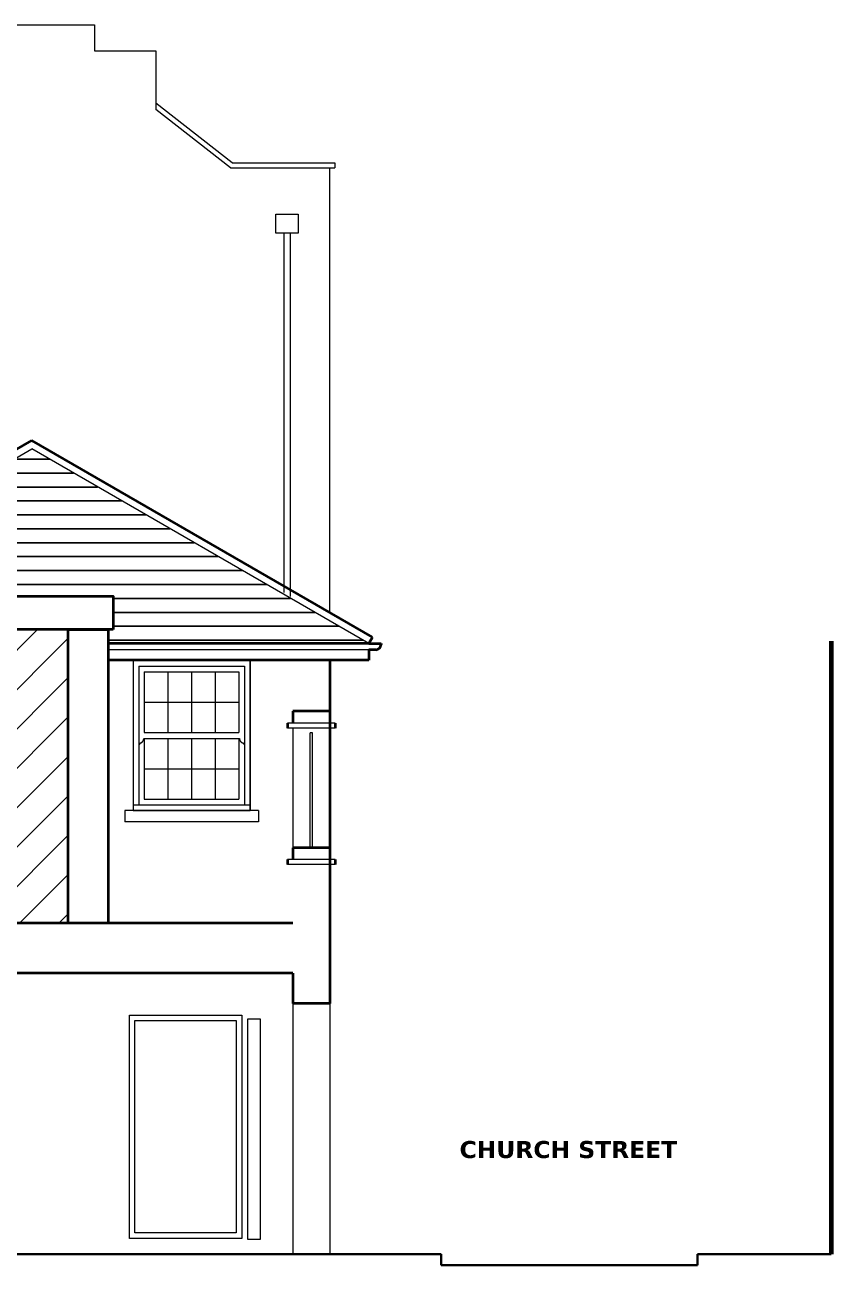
# Model space of a CAD drawing. Header units: millimetres. Extents: x -159872 to 386485, y -250577 to 158966.
# Drawn here: x 239014 to 246251, y -5215 to 5919 of the extents above; entities that cross this region are included whole.
import ezdxf

# ---------------------------------------------------------------- set-up
doc = ezdxf.new("R2010")
doc.units = ezdxf.units.MM
for name, color, linetype, lineweight in [('LDS-equipment-kitchen equipment', 3, 'Continuous', 13), ('LDS-ground line', 1, 'Continuous', 35), ('LDS-hatch_Hatch', 7, 'Continuous', 5), ('LDS-struct-extg-doors windows', 7, 'Continuous', 9), ('LDS-struct-extg-walls', 1, 'Continuous', 40), ('LDS-text-1-50', 7, 'Continuous', 9)]:
    doc.layers.add(name, color=color, linetype=linetype, lineweight=lineweight)
doc.styles.add('Verdana (bold)', font='Verdana Bold.ttf')

msp = doc.modelspace()

# ---------------------------------------------------------------- hatches: boundary and pattern name
at = {"layer": 'LDS-hatch_Hatch', "linetype": 'Continuous', "lineweight": 25}
h = msp.add_hatch(dxfattribs=at)
h.set_pattern_fill('ACET-2D-ACET-2D-ACET-2D-_USER_1', color=41, style=0, pattern_type=2)
h.set_pattern_definition([(0, (-134346.5, -120480.25), (8e-15, 125), [])])
h.paths.add_polyline_path([(239762.80086, 490.97051), (239762.80086, 364.8182), (242101.05429, 364.8182), (239076.05429, 2111.30277), (236788.39622, 790.52276), (239807.65598, 790.52276), (239807.65598, 490.97051)])
h = msp.add_hatch(dxfattribs=at)
h.set_pattern_fill('_USER_1-4', color=41, style=0, pattern_type=2)
h.set_pattern_definition([(45, (203198.73, 68859.19), (-176.7767, 176.7767), [])])
h.paths.add_polyline_path([(239404.24248, 490.97051), (236317.01912, 490.97051), (236317.01912, -2145.1818), (239404.24248, -2145.1818)])

# ---------------------------------------------------------------- linework, layer by layer
at = {"layer": 'LDS-equipment-kitchen equipment', "color": 7}
for p, q in [((241111.44715, -1135.1818), (239911.44715, -1135.1818)), ((239911.44715, -1135.1818), (239911.44715, -1235.1818)), ((241111.44715, -1135.1818), (241111.44715, -1235.1818)), ((241111.44715, -1235.1818), (239911.44715, -1235.1818))]:
    msp.add_line(p, q, dxfattribs=at)
at = {"layer": 'LDS-ground line', "color": 7}
for p, q in [((242751.05429, -5115.1818), (225477.03256, -5115.1818)), ((242751.05429, -5115.1818), (242751.05429, -5215.1818)), ((246251.05429, -5115.1818), (245051.05429, -5115.1818)), ((245051.05429, -5115.1818), (245051.05429, -5215.1818)), ((242751.05429, -5215.1818), (245051.05429, -5215.1818))]:
    msp.add_line(p, q, dxfattribs=at)
at = {"layer": 'LDS-struct-extg-doors windows', "color": 7}
for p, q in [((238691.05429, 5918.66268), (239641.05429, 5918.66268)), ((239641.05429, 5918.66268), (239641.05429, 5683.66268)), ((239641.05429, 5683.66268), (240191.05429, 5683.66268)), ((240191.05429, 5683.66268), (240191.05429, 5158.66268)), ((240876.5849, 4678.66268), (240191.05429, 5215.83218)), ((240861.05429, 4633.66268), (240191.05429, 5158.66268)), ((240876.5849, 4678.66268), (241796.05429, 4678.66268)), ((241796.05429, 4678.66268), (241796.05429, 4633.66268)), ((240861.05429, 4633.66268), (241796.05429, 4633.66268)), ((241751.05429, 641.94633), (241751.05429, 4633.66268)), ((241339.09501, 4048.81737), (241339.09501, 821.56302)), ((241397.71979, 787.71599), (241397.71979, 4048.81737)), ((236788.39622, 790.52276), (239076.05429, 2111.30277)), ((242101.05429, 364.8182), (239076.05429, 2111.30277)), ((242101.05429, 309.8182), (239762.80086, 309.8182)), ((241036.44715, 214.8182), (239986.44715, 214.8182)), ((239986.44715, 214.8182), (239986.44715, -1135.1818)), ((241036.44715, 214.81815), (239986.44715, 214.81815)), ((239986.44715, 214.81815), (239986.44715, -1135.1818)), ((241036.44715, 214.81815), (239986.44715, 214.81815)), ((239986.44715, 214.81815), (239986.44715, -1135.1818)), ((240036.44715, 162.64465), (240986.44715, 162.64465)), ((240036.44715, 162.64465), (240036.44715, -1083.0083)), ((240986.44715, 162.64465), (240986.44715, -1083.0083)), ((241036.44715, 214.8182), (241036.44715, -1135.1818)), ((241036.44715, -1135.1818), (241036.44715, 214.81815)), ((241036.44715, 214.81815), (241036.44715, -1135.1818)), ((240086.44715, 110.47115), (240936.44715, 110.47115)), ((240086.44715, 110.47115), (240086.44715, -434.10217)), ((240298.94715, 110.47115), (240298.94715, -434.10217)), ((240511.44715, 110.47115), (240511.44715, -434.10217)), ((240723.94715, 110.47115), (240723.94715, -434.10217)), ((240936.44715, 110.47115), (240936.44715, -434.10217)), ((240086.44715, -161.81551), (240936.44715, -161.81551)), ((240086.44715, -434.10217), (240936.44715, -434.10217)), ((241801.05429, -348.60198), (241371.05429, -348.60198)), ((241801.05429, -393.60198), (241371.05429, -393.60198)), ((241421.05429, -393.60198), (241421.05429, -1470.00763)), ((241576.05429, -1470.00763), (241576.05429, -436.41838)), ((241596.05429, -436.41838), (241576.05429, -436.41838)), ((241596.05429, -1470.00763), (241596.05429, -436.41838)), ((240036.44715, -538.44917), (240046.44715, -538.44917)), ((240046.44715, -528.01447), (240046.44715, -538.44917)), ((240081.44715, -486.27567), (240941.44715, -486.27567)), ((240081.44715, -486.27567), (240081.44715, -491.49302)), ((240086.44715, -486.27567), (240086.44715, -1030.8348)), ((240298.94715, -486.27567), (240298.94715, -1030.8348)), ((240511.44715, -486.27567), (240511.44715, -1030.8348)), ((240723.94715, -486.27567), (240723.94715, -1030.8348)), ((240936.44715, -486.27567), (240936.44715, -1030.8348)), ((240941.44715, -486.27567), (240941.44715, -491.49302)), ((240976.44715, -528.01447), (240976.44715, -538.44917)), ((240986.44715, -538.44917), (240976.44715, -538.44917)), ((240086.44715, -758.55523), (240936.44715, -758.55523)), ((239986.44715, -1083.0083), (241036.44715, -1083.0083)), ((240086.44715, -1030.8348), (240936.44715, -1030.8348)), ((239986.44715, -1135.1818), (241036.44715, -1135.1818)), ((239986.44715, -1135.1818), (241036.44715, -1135.1818)), ((241801.05429, -1575.00763), (241371.05429, -1575.00763)), ((241801.05429, -1620.00763), (241371.05429, -1620.00763)), ((241421.05429, -2865.1818), (241421.05429, -5115.1818)), ((241751.05429, -2865.1818), (241751.05429, -5115.1818))]:
    msp.add_line(p, q, dxfattribs=at)
at = {"layer": 'LDS-struct-extg-doors windows', "color": 7, "lineweight": 70}
msp.add_line((246251.05429, 384.8182), (246251.05429, -5115.1818), dxfattribs=at)
at = {"layer": 'LDS-struct-extg-doors windows', "color": 7, "flags": 128}
for points in [[(241468.13635, 4048.81737), (241266.60854, 4048.81737), (241266.60854, 4217.78867), (241468.13635, 4217.78867)], [(240960.72409, -4974.82513), (239952.61543, -4974.82513), (239952.61543, -2969.50151), (240960.72409, -2969.50151)], [(240910.72409, -4924.82513), (240002.61543, -4924.82513), (240002.61543, -3019.50151), (240910.72409, -3019.50151)], [(241013.59672, -4982.09885), (241128.51221, -4982.09885), (241128.51221, -3006.28268), (241013.59672, -3006.28268)]]:
    msp.add_lwpolyline(points, close=True, dxfattribs=at)
at = {"layer": 'LDS-struct-extg-doors windows', "color": 7}
for points in [[(240046.44715, -528.01447), (240058.82152, -528.01447), (240081.44715, -504.4053), (240081.44715, -491.49302)], [(240941.44715, -491.49302), (240941.44715, -504.4053), (240964.07278, -528.01447), (240976.44715, -528.01447)]]:
    msp.add_open_spline(points, degree=2, dxfattribs=at)
at = {"layer": 'LDS-struct-extg-walls', "color": 7}
for p, q in [((236658.39622, 790.52276), (239076.05429, 2186.3583)), ((242133.55429, 421.10986), (239076.05429, 2186.3583)), ((242101.05429, 364.8182), (239762.80086, 364.8182)), ((242133.55429, 421.10986), (242101.05429, 364.8182)), ((242101.05429, 364.8182), (242211.05429, 364.8182)), ((242211.05429, 364.8182), (242211.05429, 354.8182)), ((242166.05429, 309.8182), (242101.05429, 309.8182)), ((242101.05429, 309.8182), (242101.05429, 214.8182)), ((242101.05429, 214.8182), (239762.80086, 214.8182)), ((241751.05429, 214.8182), (241751.05429, -2865.1818)), ((241421.05429, -243.60198), (241421.05429, -348.60198)), ((241751.05429, -243.60198), (241421.05429, -243.60198)), ((241751.05429, -243.60198), (241751.05429, -348.60198)), ((241371.05429, -348.60198), (241371.05429, -393.60198)), ((241801.05429, -348.60198), (241801.05429, -393.60198)), ((241421.05429, -1470.00763), (241421.05429, -1575.00763)), ((241751.05429, -1470.00763), (241421.05429, -1470.00763)), ((241371.05429, -1575.00763), (241371.05429, -1620.00763)), ((241801.05429, -1575.00763), (241801.05429, -1620.00763)), ((241421.05429, -2145.1818), (231470.4509, -2145.1818)), ((241421.05429, -2595.1818), (231470.4509, -2595.1818)), ((241421.05429, -2595.1818), (241421.05429, -2865.1818)), ((241751.05429, -2865.1818), (241421.05429, -2865.1818))]:
    msp.add_line(p, q, dxfattribs=at)
at = {"layer": 'LDS-struct-extg-walls', "color": 7, "flags": 128}
for points in [[(239807.65598, 490.97051), (231063.55595, 490.97051), (231063.55595, 790.52276), (239807.65598, 790.52276)], [(239762.80086, -2145.1818), (239404.24248, -2145.1818), (239404.24248, 490.97051), (239762.80086, 490.97051)]]:
    msp.add_lwpolyline(points, close=True, dxfattribs=at)
at = {"layer": 'LDS-struct-extg-walls', "color": 7}
msp.add_arc((242166.05429, 354.8182), 45, 270, 0, dxfattribs=at)

# ---------------------------------------------------------------- texts
at = {"layer": 'LDS-text-1-50', "color": 7, "transparency": 33554687, "insert": (242915.48499, -4100.38692), "char_height": 153.2378472, "attachment_point": 1, "line_spacing_factor": 1.002537, "style": 'Verdana (bold)'}
msp.add_mtext('CHURCH STREET', dxfattribs=at)

doc.saveas('drawing.dxf')
